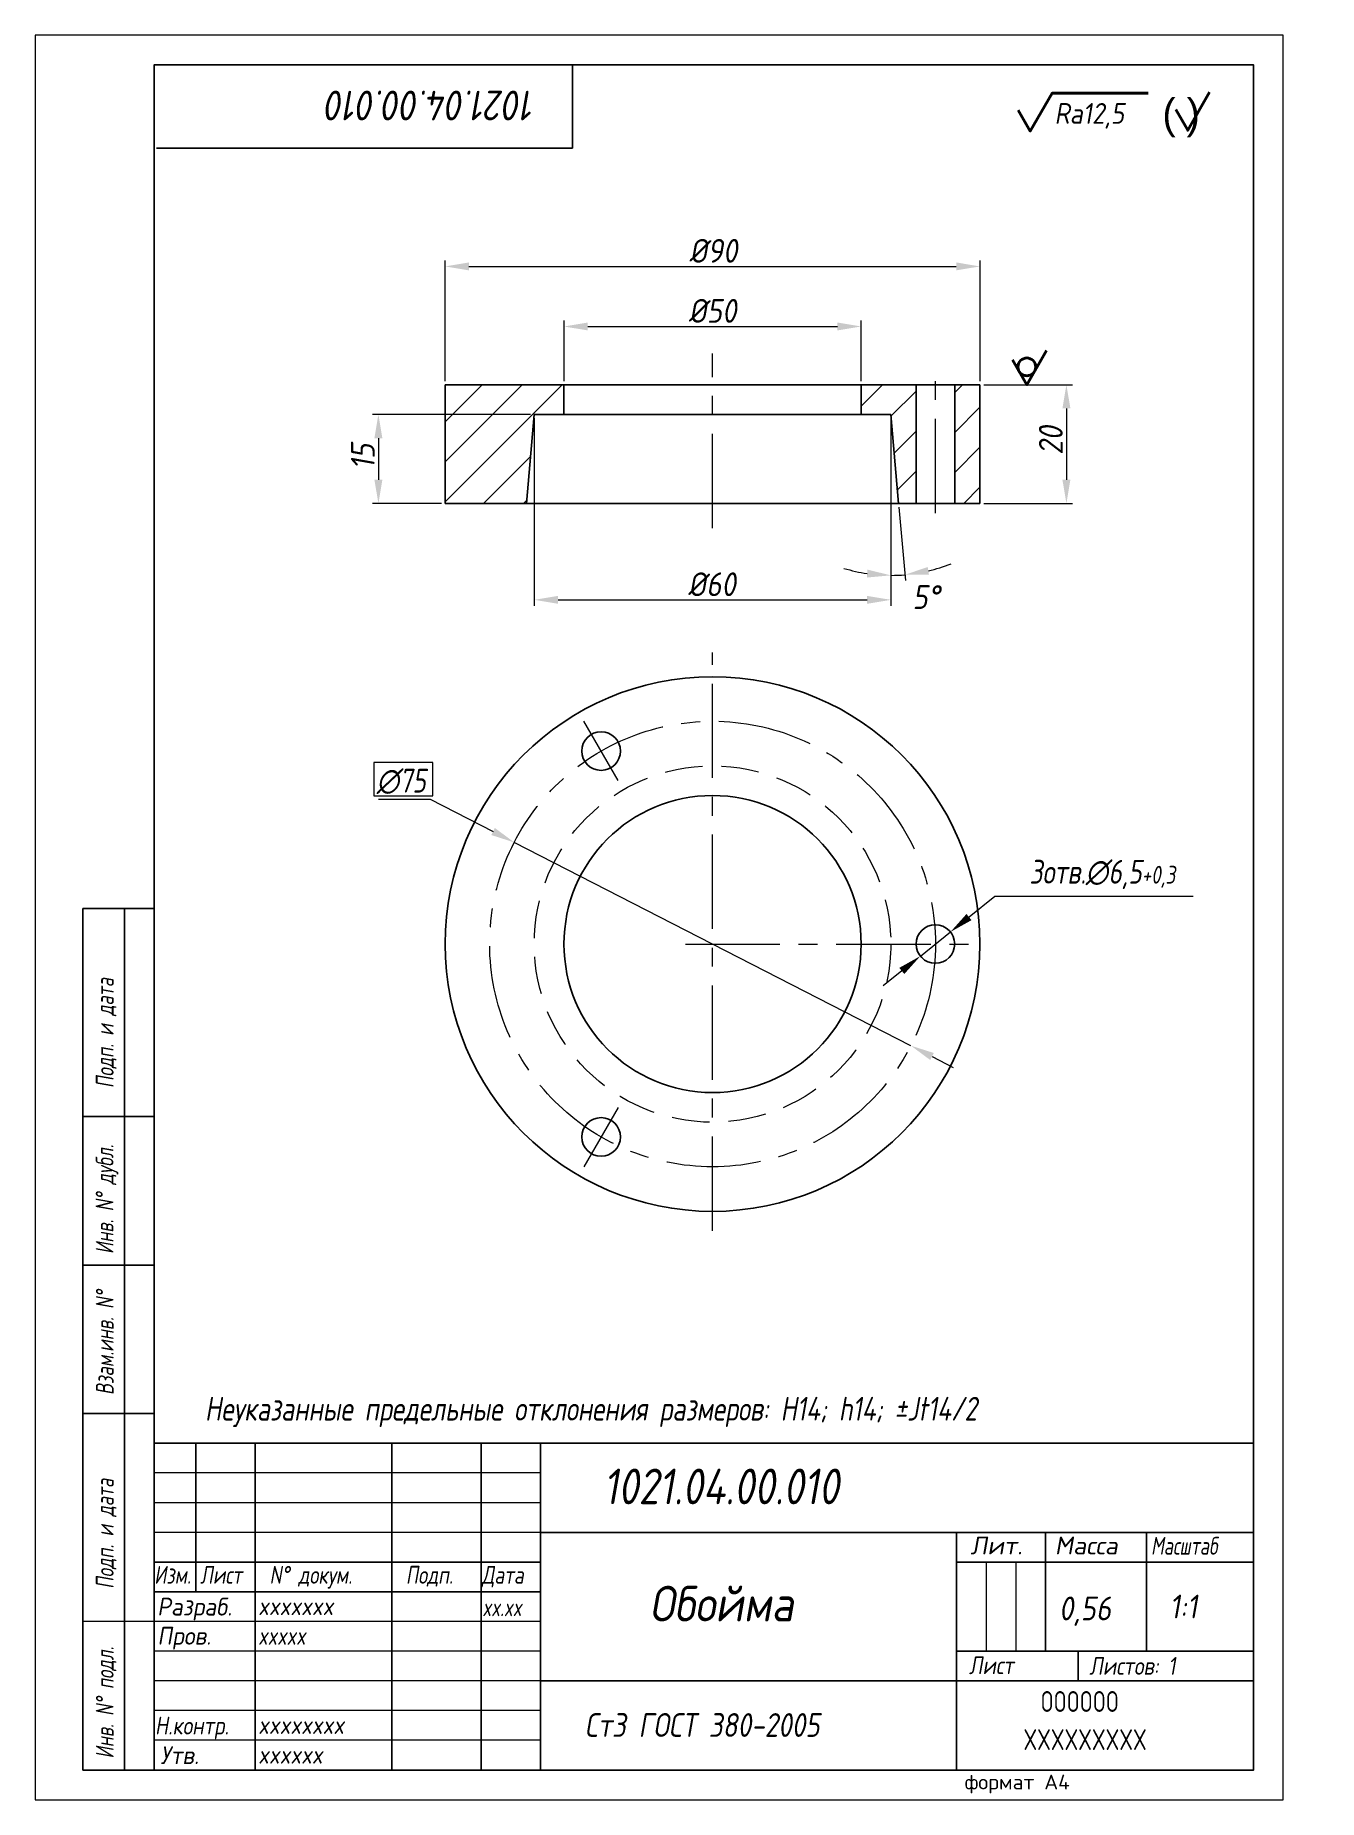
# Model space of a CAD drawing. Header units: millimetres. Extents: x 1490 to 3221, y -4564 to 680.
# Drawn here: x 3004.9 to 3220.9, y 382.9 to 679.9 of the extents above.
import ezdxf

# ---------------------------------------------------------------- set-up
doc = ezdxf.new("R2010")
doc.units = ezdxf.units.MM
doc.linetypes.add('CENTER', pattern=[50.8, 31.75, -6.35, 6.35, -6.35])
doc.linetypes.add('HIDDEN', pattern=[9.525, 6.35, -3.175])
for name, color, linetype, lineweight in [('Ax', 1, 'CENTER', 18), ('Dim', 3, 'Continuous', 40), ('Hatch', 5, 'Continuous', 18), ('Hidden', 6, 'HIDDEN', 18), ('Slim', 8, 'Continuous', 18), ('Text', 2, 'Continuous', 40), ('Wide', 31, 'Continuous', 60)]:
    doc.layers.add(name, color=color, linetype=linetype, lineweight=lineweight)
doc.styles.add('курсив', font='romans.shx', dxfattribs={"oblique": 10})
doc.styles.add('курсив 0_75', font='romans.shx', dxfattribs={"width": 0.75, "oblique": 10})
doc.styles.add('курсив 0_85', font='romans.shx', dxfattribs={"width": 0.85, "oblique": 10})
doc.dimstyles.new('к1_1', dxfattribs={"dimtxt": 4, "dimasz": 4, "dimexe": 1, "dimexo": 0.625, "dimtad": 1, "dimtxsty": 'курсив 0_85', "dimcen": 0, "dimadec": 0, "dimazin": 0, "dimtfac": 1, "dimtmove": 0, "dimatfit": 3, "dimldrblk": 'DOTSMALL', "dimfxl": 1, "dimlwd": 18, "dimlwe": 18, "dimarcsym": 0})
doc.dimstyles.new('к1_1св', dxfattribs={"dimtxt": 4, "dimasz": 4, "dimexe": 2, "dimexo": 0.625, "dimgap": 1, "dimtad": 1, "dimtoh": 1, "dimtxsty": 'курсив 0_75', "dimcen": 0, "dimadec": 0, "dimazin": 0, "dimtfac": 1, "dimtmove": 0, "dimatfit": 3, "dimldrblk": 'DOTSMALL', "dimfxl": 1, "dimlwd": 18, "dimlwe": 18, "dimarcsym": 0})

# ---------------------------------------------------------------- blocks, each defined once
blk = doc.blocks.new('*D371')
at = {"layer": 'Defpoints', "color": 0, "transparency": 16777216}
for p in [(3158.91, 528.96), (3153.84, 524.89)]:
    blk.add_point(p, dxfattribs=at)
at = {"layer": 'Dim', "color": 0, "lineweight": 18, "transparency": 16777216}
for p, q in [((3166.39, 534.95), (3162.03, 531.46)), ((3199.76, 534.95), (3166.39, 534.95)), ((3153.84, 524.89), (3158.91, 528.96)), ((3150.72, 522.39), (3147.6, 519.88))]:
    blk.add_line(p, q, dxfattribs=at)
at = {"layer": 'Dim', "color": 0, "transparency": 16777216}
for points in [[(3161.61, 531.98), (3162.45, 530.94), (3158.91, 528.96)], [(3150.3, 522.91), (3151.14, 521.87), (3153.84, 524.89)]]:
    blk.add_solid(points, dxfattribs=at)
at = {"layer": 'Dim', "color": 0, "transparency": 16777216, "insert": (3184.47, 538.62), "char_height": 4, "attachment_point": 5, "style": 'курсив 0_75'}
blk.add_mtext('3отв.∅6,5{\\H0.75x\\S+0,3', dxfattribs=at)
blk = doc.blocks.new('_DotSmall')
at = {"color": 0, "linetype": 'ByBlock', "const_width": 0.5}
blk.add_lwpolyline([(-122670.927, 17467.939, 1), (-122670.802, 17467.939, 1)], format="xyb", close=True, dxfattribs=at)
blk = doc.blocks.new('*D372')
at = {"layer": 'Defpoints', "color": 0, "transparency": 16777216}
for p in [(3085.51, 544.03), (3152.25, 509.81)]:
    blk.add_point(p, dxfattribs=at)
at = {"layer": 'Dim', "color": 0, "lineweight": 18, "transparency": 16777216}
for p, q in [((3062.66, 551.29), (3071.36, 551.29)), ((3071.36, 551.29), (3081.95, 545.86)), ((3152.25, 509.81), (3085.51, 544.03)), ((3155.81, 507.99), (3159.36, 506.16))]:
    blk.add_line(p, q, dxfattribs=at)
at = {"layer": 'Dim', "color": 0, "transparency": 16777216}
for points in [[(3082.25, 546.45), (3081.64, 545.27), (3085.51, 544.03)], [(3156.11, 508.58), (3155.5, 507.4), (3152.25, 509.81)]]:
    blk.add_solid(points, dxfattribs=at)
at = {"layer": 'Dim', "color": 0, "transparency": 16777216, "insert": (3066.51, 554.29), "char_height": 4, "attachment_point": 5, "style": 'курсив 0_75'}
blk.add_mtext('∅75', dxfattribs=at)
blk = doc.blocks.new('*D373')
at = {"layer": 'Defpoints', "color": 0, "transparency": 16777216}
for p in [(3163.88, 640.98), (3073.88, 621.07), (3163.88, 621.07)]:
    blk.add_point(p, dxfattribs=at)
at = {"layer": 'Dim', "color": 0, "lineweight": 18, "transparency": 16777216}
for p, q in [((3073.88, 621.69), (3073.88, 641.98)), ((3163.88, 621.69), (3163.88, 641.98)), ((3077.88, 640.98), (3159.88, 640.98))]:
    blk.add_line(p, q, dxfattribs=at)
at = {"layer": 'Dim', "color": 0, "transparency": 16777216}
for points in [[(3077.88, 641.65), (3077.88, 640.32), (3073.88, 640.98)], [(3159.88, 641.65), (3159.88, 640.32), (3163.88, 640.98)]]:
    blk.add_solid(points, dxfattribs=at)
at = {"layer": 'Dim', "color": 0, "transparency": 16777216, "insert": (3119.01, 643.61), "char_height": 4, "attachment_point": 5, "style": 'курсив 0_85'}
blk.add_mtext('%%c90', dxfattribs=at)
blk = doc.blocks.new('*D374')
at = {"layer": 'Defpoints', "color": 0, "transparency": 16777216}
for p in [(3143.88, 630.87), (3093.88, 621.07), (3143.88, 621.07)]:
    blk.add_point(p, dxfattribs=at)
at = {"layer": 'Dim', "color": 0, "lineweight": 18, "transparency": 16777216}
for p, q in [((3093.88, 621.69), (3093.88, 631.87)), ((3097.88, 630.87), (3139.88, 630.87)), ((3143.88, 621.69), (3143.88, 631.87))]:
    blk.add_line(p, q, dxfattribs=at)
at = {"layer": 'Dim', "color": 0, "transparency": 16777216}
for points in [[(3097.88, 631.54), (3097.88, 630.21), (3093.88, 630.87)], [(3139.88, 631.54), (3139.88, 630.21), (3143.88, 630.87)]]:
    blk.add_solid(points, dxfattribs=at)
at = {"layer": 'Dim', "color": 0, "transparency": 16777216, "insert": (3118.88, 633.5), "char_height": 4, "attachment_point": 5, "style": 'курсив 0_85'}
blk.add_mtext('%%c50', dxfattribs=at)
blk = doc.blocks.new('*D375')
at = {"layer": 'Defpoints', "color": 0, "transparency": 16777216}
for p in [(3088.88, 616.07), (3148.88, 616.07), (3148.88, 584.86)]:
    blk.add_point(p, dxfattribs=at)
at = {"layer": 'Dim', "color": 0, "lineweight": 18, "transparency": 16777216}
for p, q in [((3088.88, 615.44), (3088.88, 583.86)), ((3148.88, 615.44), (3148.88, 583.86)), ((3092.88, 584.86), (3144.88, 584.86))]:
    blk.add_line(p, q, dxfattribs=at)
at = {"layer": 'Dim', "color": 0, "transparency": 16777216}
for points in [[(3092.88, 585.52), (3092.88, 584.19), (3088.88, 584.86)], [(3144.88, 585.52), (3144.88, 584.19), (3148.88, 584.86)]]:
    blk.add_solid(points, dxfattribs=at)
at = {"layer": 'Dim', "color": 0, "transparency": 16777216, "insert": (3118.77, 587.48), "char_height": 4, "attachment_point": 5, "style": 'курсив 0_85'}
blk.add_mtext('%%c60', dxfattribs=at)
blk = doc.blocks.new('*D376')
at = {"layer": 'Defpoints', "color": 0, "transparency": 16777216}
for p in [(3163.88, 621.07), (3163.88, 601.07), (3178.42, 601.07)]:
    blk.add_point(p, dxfattribs=at)
at = {"layer": 'Dim', "color": 0, "lineweight": 18, "transparency": 16777216}
for p, q in [((3164.5, 621.07), (3179.42, 621.07)), ((3178.42, 617.07), (3178.42, 605.07)), ((3164.5, 601.07), (3179.42, 601.07))]:
    blk.add_line(p, q, dxfattribs=at)
at = {"layer": 'Dim', "color": 0, "transparency": 16777216}
for points in [[(3177.75, 617.07), (3179.09, 617.07), (3178.42, 621.07)], [(3177.75, 605.07), (3179.09, 605.07), (3178.42, 601.07)]]:
    blk.add_solid(points, dxfattribs=at)
at = {"layer": 'Dim', "color": 0, "transparency": 16777216, "insert": (3175.8, 611.69), "char_height": 4, "attachment_point": 5, "rotation": 90, "style": 'курсив 0_85'}
blk.add_mtext('20', dxfattribs=at)
blk = doc.blocks.new('*D377')
at = {"layer": 'Defpoints', "color": 0, "transparency": 16777216}
for p in [(3088.88, 616.07), (3062.65, 601.07), (3073.88, 601.07)]:
    blk.add_point(p, dxfattribs=at)
at = {"layer": 'Dim', "color": 0, "lineweight": 18, "transparency": 16777216}
for p, q in [((3088.25, 616.07), (3061.65, 616.07)), ((3062.65, 612.07), (3062.65, 605.07)), ((3073.25, 601.07), (3061.65, 601.07))]:
    blk.add_line(p, q, dxfattribs=at)
at = {"layer": 'Dim', "color": 0, "transparency": 16777216}
for points in [[(3061.98, 612.07), (3063.32, 612.07), (3062.65, 616.07)], [(3061.98, 605.07), (3063.32, 605.07), (3062.65, 601.07)]]:
    blk.add_solid(points, dxfattribs=at)
at = {"layer": 'Dim', "color": 0, "transparency": 16777216, "insert": (3060.03, 608.98), "char_height": 4, "attachment_point": 5, "rotation": 90, "style": 'курсив 0_85'}
blk.add_mtext('15', dxfattribs=at)
blk = doc.blocks.new('*D378')
at = {"layer": 'Defpoints', "color": 0, "transparency": 16777216}
for p in [(3148.88, 616.07), (3148.88, 615.44), (3148.88, 613.6), (3150.19, 601.07), (3149.66, 588.99)]:
    blk.add_point(p, dxfattribs=at)
at = {"layer": 'Dim', "color": 0, "lineweight": 18, "transparency": 16777216}
for p, q in [((3148.88, 612.98), (3148.88, 587.98)), ((3150.24, 600.45), (3151.32, 588.09))]:
    blk.add_line(p, q, dxfattribs=at)
for start, end in [(253.0628, 261.5314), (270, 275), (283.4686, 291.9372)]:
    blk.add_arc((3148.88, 616.07), 27.09, start, end, dxfattribs=at)
at = {"layer": 'Dim', "color": 0, "transparency": 16777216}
for points in [[(3144.94, 589.94), (3144.84, 588.61), (3148.88, 588.98)], [(3155.29, 589.07), (3155.08, 590.38), (3151.24, 589.08)]]:
    blk.add_solid(points, dxfattribs=at)
at = {"layer": 'Dim', "color": 0, "transparency": 16777216, "insert": (3154.82, 585.33), "char_height": 4, "attachment_point": 5, "style": 'курсив 0_85'}
blk.add_mtext('5°', dxfattribs=at)

msp = doc.modelspace()

# ---------------------------------------------------------------- hatches: boundary and pattern name
at = {"layer": 'Hatch'}
h = msp.add_hatch(dxfattribs=at)
h.set_pattern_fill('ANSI31', color=256, scale=1.5, style=0)
h.set_pattern_definition([(45, (-13951.0267, -4805.338), (-3.367596, 3.367596), [])])
h.paths.add_polyline_path([(3088.8766, 616.0679), (3093.8766, 616.0679), (3093.8766, 621.0679), (3073.8766, 621.0679), (3073.8766, 601.0679), (3087.5643, 601.0679)])
h.paths.add_polyline_path([(3150.189, 601.0679), (3153.1266, 601.0679), (3153.1266, 621.0679), (3143.8766, 621.0679), (3143.8766, 616.0679), (3148.8766, 616.0679)])
h.paths.add_polyline_path([(3159.6266, 601.0679), (3163.8766, 601.0679), (3163.8766, 621.0679), (3159.6266, 621.0679)])

# ---------------------------------------------------------------- linework, layer by layer
for p, q in [((3095.3291, 660.8935), (3095.3291, 674.8935)), ((3025.3291, 660.8935), (3095.3291, 660.8935)), ((3073.8766, 621.0679), (3163.8766, 621.0679)), ((3073.8766, 601.0679), (3073.8766, 621.0679)), ((3093.8766, 616.0679), (3093.8766, 621.0679)), ((3143.8766, 616.0679), (3143.8766, 621.0679)), ((3153.1266, 601.0679), (3153.1266, 621.0679)), ((3159.6266, 601.0679), (3159.6266, 621.0679)), ((3163.8766, 621.0679), (3163.8766, 601.0679)), ((3088.8766, 616.0679), (3087.5643, 601.0679)), ((3088.8766, 616.0679), (3148.8766, 616.0679)), ((3148.8766, 616.0679), (3150.189, 601.0679)), ((3163.8766, 601.0679), (3073.8766, 601.0679)), ((3012.9165, 532.8874), (3012.9165, 387.8874)), ((3024.9165, 532.8874), (3012.9165, 532.8874)), ((3019.917, 387.9577), (3019.917, 532.8874)), ((3024.8471, 497.8876), (3012.9165, 497.8862)), ((3024.8299, 472.8876), (3012.9165, 472.888)), ((3012.9165, 447.8898), (3012.9165, 447.8898)), ((3024.9165, 447.8878), (3012.9165, 447.8898)), ((3209.9165, 442.8874), (3024.9165, 442.8874)), ((3031.9165, 442.8874), (3031.9165, 417.8874)), ((3041.9165, 442.8874), (3041.9165, 387.8874)), ((3064.9165, 442.8874), (3064.9165, 387.8874)), ((3079.9165, 442.8874), (3079.9165, 387.8874)), ((3089.9165, 442.8874), (3089.9165, 387.8874)), ((3209.9165, 387.8874), (3209.9165, 442.8874)), ((3209.9165, 442.8874), (3209.9165, 387.8874)), ((3159.9165, 427.8874), (3089.9165, 427.8874)), ((3159.9165, 427.8874), (3159.9165, 387.8874)), ((3209.9165, 427.8874), (3159.9165, 427.8874)), ((3174.9165, 427.8874), (3174.9165, 407.8874)), ((3191.9165, 427.8874), (3191.9165, 407.8874)), ((3089.9165, 422.8874), (3024.9165, 422.8874)), ((3209.9165, 422.8874), (3159.9165, 422.8874)), ((3089.9165, 417.8874), (3024.9165, 417.8874)), ((3024.9165, 412.8869), (3012.9165, 412.9564)), ((3209.9165, 407.8874), (3159.9165, 407.8874)), ((3180.4209, 407.8874), (3180.4209, 402.8874)), ((3159.9165, 402.8874), (3089.9165, 402.8874)), ((3209.9165, 402.8874), (3159.9165, 402.8874)), ((3012.9165, 387.8874), (3024.9165, 387.8874)), ((3024.9165, 387.8874), (3209.9165, 387.8874))]:
    msp.add_line(p, q)
msp.add_lwpolyline([(3024.9165, 387.8874), (3209.9165, 387.8874), (3209.9165, 674.8874), (3024.9165, 674.8874)], close=True)
for centre, radius in [((3118.8766, 526.9245), 45), ((3100.1266, 559.4004), 3.25), ((3118.8766, 526.9245), 25), ((3156.3766, 526.9245), 3.25), ((3100.1266, 494.4485), 3.25)]:
    msp.add_circle(centre, radius)
at = {"layer": 'Ax', "ltscale": 0.5}
for p, q in [((3118.8766, 596.9488), (3118.8766, 626.3354)), ((3156.3766, 599.4588), (3156.3766, 623.3353)), ((3118.8766, 478.6699), (3118.8766, 575.9747)), ((3102.9789, 554.4601), (3097.2119, 564.4489)), ((3114.3036, 526.9245), (3162.2061, 526.9245)), ((3102.9789, 499.3888), (3097.2119, 489.4))]:
    msp.add_line(p, q, dxfattribs=at)
msp.add_circle((3118.8766, 526.9245), 37.5, dxfattribs=at)
at = {"layer": 'Hidden'}
msp.add_circle((3118.8766, 526.9245), 30, dxfattribs=at)
at = {"layer": 'Slim'}
for p, q in [((3148.8766, 615.4429), (3148.8766, 613.6047)), ((3089.9165, 437.8874), (3024.9165, 437.8874)), ((3089.9165, 432.8874), (3024.9165, 432.8874)), ((3089.9165, 427.8874), (3024.9165, 427.8874)), ((3164.9165, 422.8874), (3164.9165, 407.8874)), ((3169.9165, 422.8874), (3169.9165, 407.8874)), ((3089.9165, 412.8874), (3024.9165, 412.8874)), ((3089.9165, 407.8874), (3024.9165, 407.8874)), ((3089.9165, 402.8874), (3024.9165, 402.8874)), ((3089.9165, 397.8874), (3024.9165, 397.8874)), ((3089.9165, 392.8874), (3024.9165, 392.8874))]:
    msp.add_line(p, q, dxfattribs=at)
for points in [[(3004.9164, 382.8874), (3214.9164, 382.8874), (3214.9164, 679.8874), (3004.9164, 679.8874)], [(3061.8917, 551.8658), (3071.8152, 551.8658), (3071.8152, 557.4617), (3061.8917, 557.4617)]]:
    msp.add_lwpolyline(points, close=True, dxfattribs=at)
at = {"layer": 'Text'}
for points in [[(3170.3121, 667.2747), (3172.3389, 663.7641), (3176.0182, 670.1369), (3192.2, 670.1369)], [(3196.8154, 667.4231), (3198.8422, 663.9125), (3202.5215, 670.2853)], [(3169.3494, 625.2432), (3171.7612, 621.0679), (3175.0815, 626.8202)]]:
    msp.add_lwpolyline(points, dxfattribs=at)
msp.add_circle((3171.7612, 624.0679), 1.5, dxfattribs=at)

# ---------------------------------------------------------------- texts
at = {"layer": 'Text', "oblique": 10}
for s, height, rotation, style, width, p in [('1021.04.00.010', 5, 180, 'курсив', 0.85, (3089.0809, 670.5703)), ('Подп. и дата', 3, 90, 'курсив 0_75', 0.7, (3018.1064, 502.6702)), ('Инв. N%%D дубл.', 3, 90, 'курсив 0_75', 0.7, (3018.0727, 474.7367)), ('Взам.инв. N%%D', 3, 90, 'курсив 0_75', 0.7, (3018.1064, 451.0084)), ('Подп. и дата', 3, 90, 'курсив 0_75', 0.7, (3018.1064, 418.3831)), ('Инв. N%%D подл.', 3, 90, 'курсив 0_75', 0.7, (3018.1064, 389.8104))]:
    msp.add_text(s, height=height, rotation=rotation, dxfattribs=dict(at, style=style, width=width)).set_placement(p)
for s, height, style, width, p in [('Ra12,5', 3.5, 'курсив 0_85', 0.85, (3176.4215, 664.9843)), ('Неуказанные предельные отклонения размеров: H14; h14; %%PJt14/2', 4, 'курсив 0_75', 0.75, (3033.4481, 446.7015)), ('1021.04.00.010', 6, 'курсив', 0.8, (3100.4973, 432.6185)), ('Масштаб', 3, 'курсив', 0.7, (3192.6501, 424.1336)), ('Изм.', 3, 'курсив 0_75', 0.75, (3024.9165, 419.242)), ('Лист', 3, 'курсив 0_75', 0.75, (3032.6525, 419.242)), ('N%%D докум.', 3, 'курсив 0_75', 0.75, (3044.3243, 419.242)), ('Подп.', 3, 'курсив 0_75', 0.75, (3067.2646, 419.242)), ('Дата', 3, 'курсив 0_75', 0.75, (3080.038, 419.242)), ('Обойма', 6, 'курсив 0_85', 0.85, (3108.2664, 412.8905)), ('Разраб.', 3, 'курсив', 0.9, (3025.43, 413.8863)), ('xxxxxxx', 3, 'курсив 0_85', 0.85, (3042.4218, 413.9666)), ('0,56', 4, 'курсив 0_85', 0.85, (3177.1713, 413.0851)), ('1:1', 4, 'курсив 0_85', 0.85, (3195.7715, 413.4043)), ('Пров.', 3, 'курсив', 0.9, (3025.456, 408.9817)), ('xxxxx', 3, 'курсив 0_85', 0.75, (3042.4218, 408.9666)), ('Лист', 3, 'курсив', 0.8, (3162.0179, 404.0183)), ('Листов: 1', 3, 'курсив', 0.8, (3182.2623, 403.9124)), ('Н.контр.', 3, 'курсив', 0.8, (3025.0466, 393.8628)), ('xxxxxxxx', 3, 'курсив 0_85', 0.85, (3042.4218, 393.9666)), ('Ст3 ГОСТ 380-2005', 4, 'курсив', 0.8, (3097.3799, 393.4632)), ('Утв.', 3, 'курсив', 0.9, (3025.9776, 388.8845)), ('xxxxxx', 3, 'курсив 0_85', 0.85, (3042.4218, 388.9666))]:
    msp.add_text(s, height=height, dxfattribs=dict(at, style=style, width=width)).set_placement(p)
at = {"layer": 'Text'}
msp.add_text('( )', height=5, dxfattribs=at).set_placement((3194.5725, 664.2412))
at = {"layer": 'Text', "style": 'курсив', "oblique": 10}
for s, p in [('Лит.', (3162.2709, 424.1817)), ('Масса', (3176.4705, 424.1817))]:
    msp.add_text(s, height=3, dxfattribs=at).set_placement(p)
at = {"layer": 'Text', "ltscale": 0.8, "style": 'курсив', "oblique": 10, "width": 0.7}
msp.add_text('xx.xx', height=3, dxfattribs=at).set_placement((3080.1426, 413.7804))
at = {"layer": 'Text', "style": 'курсив'}
msp.add_text('формат А4', height=2.5, dxfattribs=at).set_placement((3161.2978, 384.6244))
at = {"layer": 'Wide', "lineweight": 50, "style": 'курсив', "width": 0.7}
for s, p in [('OOOOOO', (3174.0681, 397.6675)), ('XXXXXXXXX', (3171.1948, 391.2577))]:
    msp.add_text(s, height=3.5, dxfattribs=at).set_placement(p)

# ---------------------------------------------------------------- dimensions: what is measured, and where the dimension line sits
at = {"layer": 'Dim'}
for base, p1, p2, picture, middle in [((3163.8766, 640.9825), (3073.8766, 621.0679), (3163.8766, 621.0679), '*D373', (3119.0061, 640.9825)), ((3143.8766, 630.8724), (3093.8766, 621.0679), (3143.8766, 621.0679), '*D374', (3118.8766, 630.8724)), ((3148.8766, 584.8574), (3088.8766, 616.0679), (3148.8766, 616.0679), '*D375', (3118.7651, 584.8574))]:
    dim = msp.add_linear_dim(base=base, p1=p1, p2=p2, text='%%c<>', dimstyle='к1_1', dxfattribs=at)
    dim.commit()
    dim.dimension.update_dxf_attribs({"geometry": picture, "text_midpoint": middle, "dimtype": 160})
for base, p1, p2, picture, middle in [((3178.4211, 601.0679), (3163.8766, 621.0679), (3163.8766, 601.0679), '*D376', (3178.4211, 611.6894)), ((3062.65, 601.0679), (3088.8766, 616.0679), (3073.8766, 601.0679), '*D377', (3062.65, 608.9755))]:
    dim = msp.add_linear_dim(base=base, p1=p1, p2=p2, angle=90, dimstyle='к1_1', dxfattribs=at)
    dim.commit()
    dim.dimension.update_dxf_attribs({"geometry": picture, "text_midpoint": middle, "dimtype": 160})
dim = msp.add_angular_dim_2l(base=(3149.6645, 588.992), line1=((3148.8766, 616.0679), (3150.189, 601.0679)), line2=((3148.8766, 615.4429), (3148.8766, 613.6047)), dimstyle='к1_1', override={"dimtmove": 1}, dxfattribs=at)
dim.commit()
dim.dimension.update_dxf_attribs({"geometry": '*D378', "text_midpoint": (3154.8184, 585.3294), "dimtype": 162})
dim = msp.add_diameter_dim_2p(p1=(3152.246, 509.8149), p2=(3085.5073, 544.034), dimstyle='к1_1св', dxfattribs=at)
dim.commit()
dim.dimension.update_dxf_attribs({"geometry": '*D372', "text_midpoint": (3066.5118, 551.2855), "dimtype": 163})
dim = msp.add_diameter_dim_2p(p1=(3153.8415, 524.8908), p2=(3158.9117, 528.9581), text='3отв.<>{\\H0.75x\\S+0,3', dimstyle='к1_1св', dxfattribs=at)
dim.commit()
dim.dimension.update_dxf_attribs({"geometry": '*D371', "text_midpoint": (3184.4654, 534.9536), "dimtype": 163})

doc.saveas('drawing.dxf')
